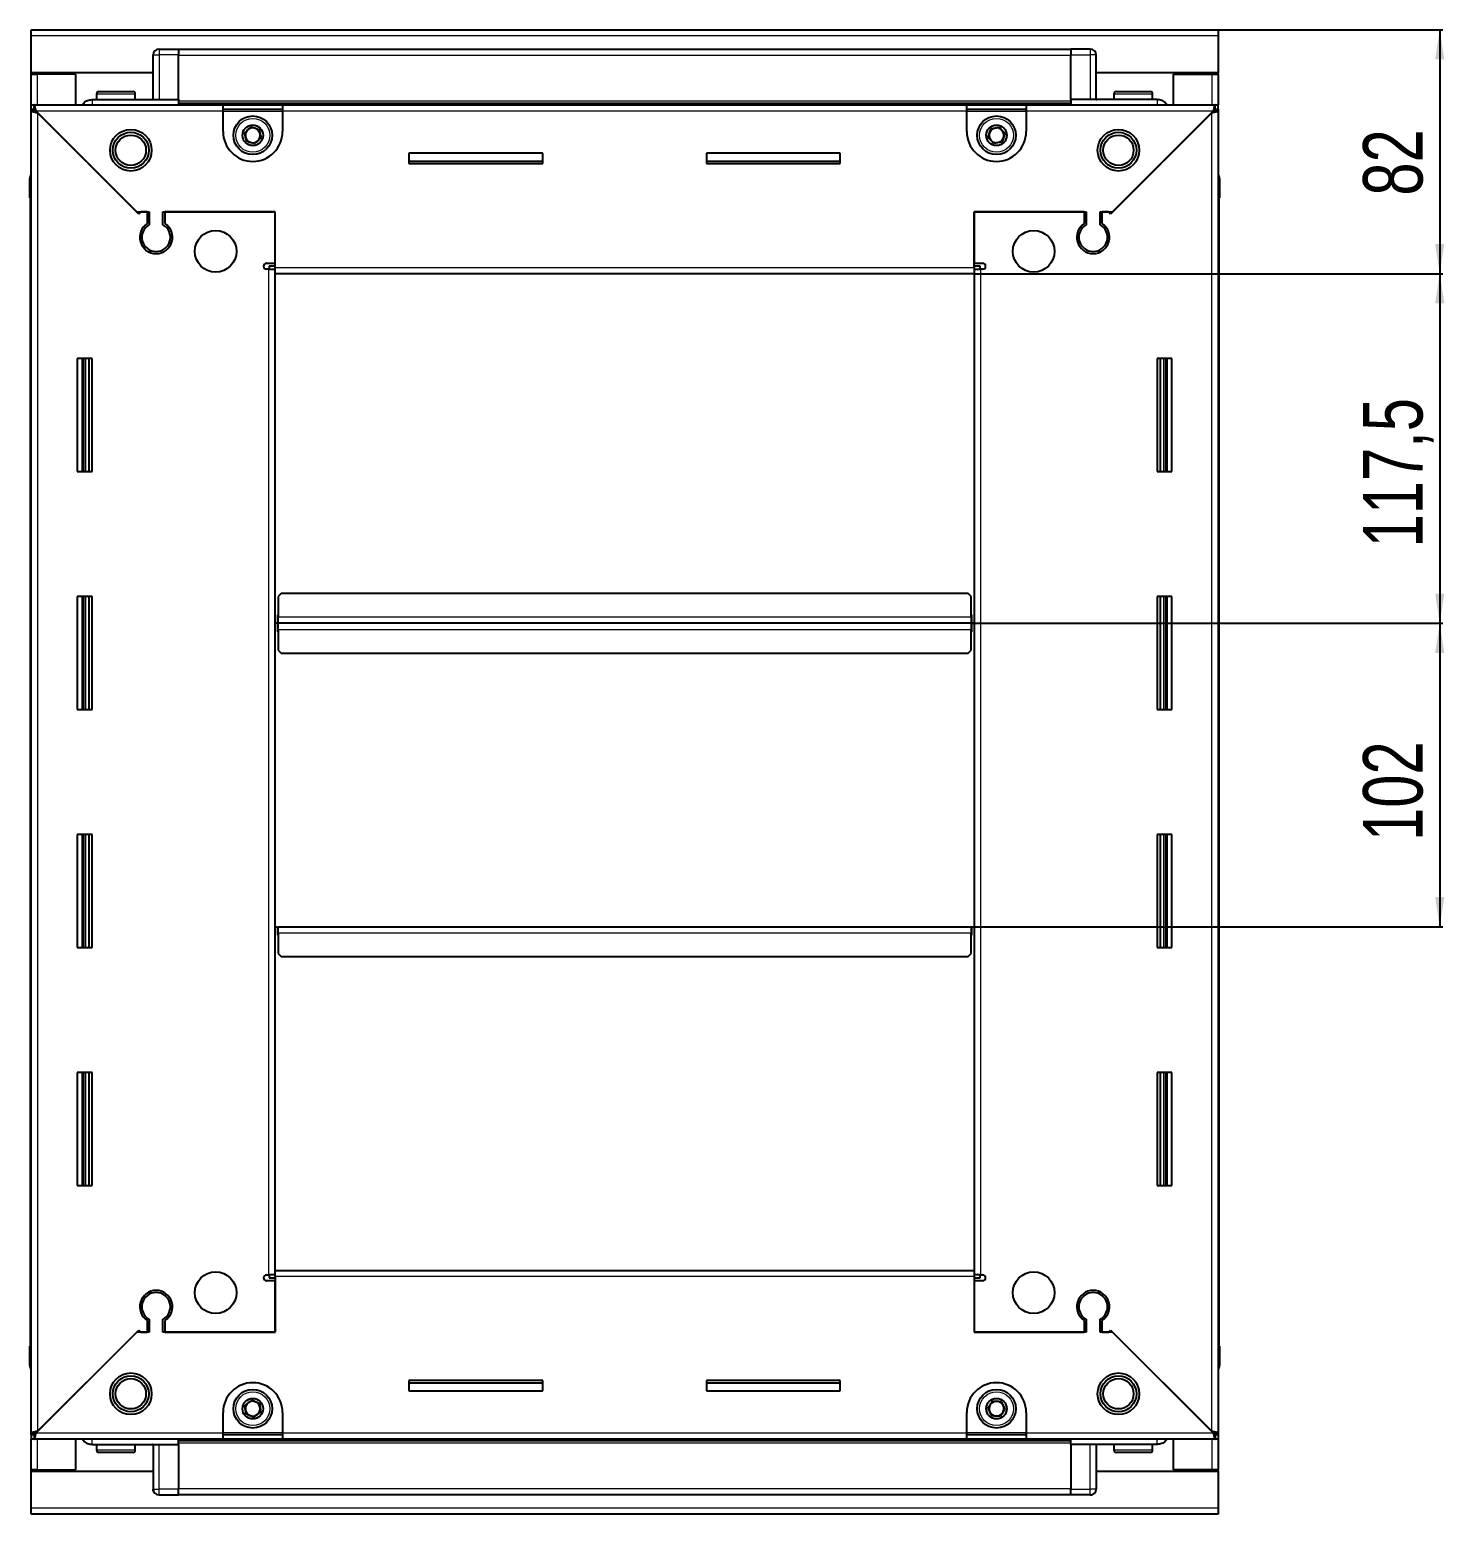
# Model space of a CAD drawing. Header units: millimetres. Extents: x 1021 to 3430, y -487 to 1535.
# Drawn here: x 2954.6 to 3430.1, y 893.2 to 1392.2 of the extents above; entities that cross this region are included whole.
import ezdxf

# ---------------------------------------------------------------- set-up
doc = ezdxf.new("R2010")
doc.units = ezdxf.units.MM
doc.layers.add('FORMAT', color=7, linetype='Continuous')
doc.styles.add('SLDTEXTSTYLE0', font='TXT', dxfattribs={"width": 0.75})
doc.dimstyles.new('SLDDIMSTYLE0', dxfattribs={"dimtxt": 20, "dimasz": 10, "dimexe": 0, "dimexo": 0.0625, "dimgap": 5, "dimtad": 2, "dimdec": 1, "dimrnd": 1e-09, "dimzin": 12, "dimdsep": 46, "dimtxsty": 'SLDTEXTSTYLE0', "dimsah": 1, "dimcen": 0.09, "dimadec": 0, "dimazin": 3, "dimtfac": 1, "dimtofl": 0, "dimtmove": 0, "dimatfit": 3, "dimfxl": 0, "dimfrac": 2, "dimtolj": 1, "dimtzin": 12, "dimarcsym": 0})

# ---------------------------------------------------------------- blocks, each defined once
blk = doc.blocks.new('_D_5')
at = {"layer": 'FORMAT'}
for p, q in [((3354.09, 1392.16), (3429.58, 1392.16)), ((3428.58, 1392.16), (3428.58, 1310.16)), ((3272.09, 1310.16), (3429.58, 1310.16))]:
    blk.add_line(p, q, dxfattribs=at)
for points in [[(3428.58, 1392.16), (3427.04, 1382.16), (3430.12, 1382.16)], [(3428.58, 1310.16), (3430.12, 1320.16), (3427.04, 1320.16)]]:
    blk.add_solid(points, dxfattribs=at)
at = {"layer": 'FORMAT', "insert": (3402.8, 1336.39), "char_height": 20, "attachment_point": 1, "rotation": 90, "style": 'SLDTEXTSTYLE0'}
blk.add_mtext('82', dxfattribs=at)
blk = doc.blocks.new('_D_6')
at = {"layer": 'FORMAT'}
for p, q in [((3272.09, 1310.16), (3429.58, 1310.16)), ((3428.58, 1310.16), (3428.58, 1192.66)), ((3271.09, 1192.66), (3429.58, 1192.66))]:
    blk.add_line(p, q, dxfattribs=at)
for points in [[(3428.58, 1310.16), (3427.04, 1300.16), (3430.12, 1300.16)], [(3428.58, 1192.66), (3430.12, 1202.66), (3427.04, 1202.66)]]:
    blk.add_solid(points, dxfattribs=at)
at = {"layer": 'FORMAT', "insert": (3402.8, 1218.16), "char_height": 20, "attachment_point": 1, "rotation": 90, "style": 'SLDTEXTSTYLE0'}
blk.add_mtext('117,5', dxfattribs=at)
blk = doc.blocks.new('_D_7')
at = {"layer": 'FORMAT'}
for p, q in [((3271.09, 1192.66), (3429.58, 1192.66)), ((3428.58, 1192.66), (3428.58, 1090.66)), ((3271.09, 1090.66), (3429.58, 1090.66))]:
    blk.add_line(p, q, dxfattribs=at)
for points in [[(3428.58, 1192.66), (3427.04, 1182.66), (3430.12, 1182.66)], [(3428.58, 1090.66), (3430.12, 1100.66), (3427.04, 1100.66)]]:
    blk.add_solid(points, dxfattribs=at)
at = {"layer": 'FORMAT', "insert": (3402.8, 1119.5), "char_height": 20, "attachment_point": 1, "rotation": 90, "style": 'SLDTEXTSTYLE0'}
blk.add_mtext('102', dxfattribs=at)

msp = doc.modelspace()

# ---------------------------------------------------------------- linework, layer by layer
at = {"color": 7, "linetype": 'Continuous', "lineweight": 25}
for p, q in [((2955.08, 1392.16), (3354.08, 1392.16)), ((2955.08, 1390.06), (2955.08, 1392.16)), ((2955.08, 1377.66), (2955.08, 1390.06)), ((3354.08, 1392.16), (3354.08, 1390.06)), ((3354.08, 1390.06), (3354.08, 1377.66)), ((2996.08, 1368.66), (2996.08, 1383.66)), ((2996.76, 1385.16), (2996.76, 1385.16)), ((2998.08, 1385.66), (3004.58, 1385.66)), ((2998.08, 1385.66), (3004.58, 1385.66)), ((3004.58, 1385.66), (3004.58, 1385.66)), ((3004.58, 1385.66), (3004.58, 1385.66)), ((3004.58, 1385.66), (3004.58, 1383.66)), ((3304.58, 1385.51), (3004.58, 1385.51)), ((3004.58, 1368.66), (3004.58, 1383.66)), ((3304.58, 1385.66), (3304.58, 1385.66)), ((3311.08, 1385.66), (3304.58, 1385.66)), ((3311.08, 1385.66), (3304.58, 1385.66)), ((3304.58, 1385.66), (3304.58, 1383.66)), ((3304.58, 1368.66), (3304.58, 1383.66)), ((3313.08, 1383.66), (3313.08, 1383.66)), ((3313.08, 1368.66), (3313.08, 1383.66)), ((2996.08, 1377.66), (2955.08, 1377.66)), ((2955.08, 1377.16), (2955.08, 1377.66)), ((2956.58, 1377.16), (2956.58, 1377.66)), ((3354.08, 1377.66), (3313.08, 1377.66)), ((3352.58, 1377.16), (3352.58, 1377.66)), ((3354.08, 1377.16), (3354.08, 1377.66)), ((2955.08, 1377.16), (2957.18, 1377.16)), ((2955.08, 1366.91), (2955.08, 1377.16)), ((2970.08, 1377.16), (2957.18, 1377.16)), ((2970.08, 1366.91), (2970.08, 1377.16)), ((3339.08, 1366.91), (3339.08, 1377.16)), ((3339.08, 1377.16), (3351.98, 1377.16)), ((3351.98, 1377.16), (3354.08, 1377.16)), ((3354.08, 1377.16), (3354.08, 1366.91)), ((2975.58, 1368.66), (3004.58, 1368.66)), ((2977.08, 1370.56), (2977.08, 1368.66)), ((2977.88, 1371.36), (2989.28, 1371.36)), ((2990.08, 1368.66), (2990.08, 1370.56)), ((3004.58, 1368.66), (3004.58, 1368.16)), ((3004.58, 1367.51), (3304.58, 1367.51)), ((3333.58, 1368.66), (3304.58, 1368.66)), ((3304.58, 1368.66), (3304.58, 1368.16)), ((3319.08, 1370.56), (3319.08, 1368.66)), ((3319.88, 1371.36), (3331.28, 1371.36)), ((3332.08, 1368.66), (3332.08, 1370.56)), ((2955.08, 1365.41), (2955.08, 1366.91)), ((2955.08, 1366.91), (2956.08, 1366.91)), ((2955.08, 1364.91), (2955.08, 1365.41)), ((2955.08, 1365.41), (2956.08, 1365.41)), ((2955.08, 920.41), (2955.08, 1364.91)), ((2956.58, 1364.91), (2955.08, 1364.91)), ((2956.08, 1365.41), (2956.08, 1366.91)), ((2956.08, 1366.91), (3019.58, 1366.91)), ((2956.68, 1364.81), (2990.58, 1330.91)), ((2991.28, 1330.21), (2957.18, 1364.31)), ((3019.58, 1364.81), (3019.58, 1366.91)), ((3019.58, 1366.91), (3039.58, 1366.91)), ((3019.58, 1365.41), (3039.58, 1365.41)), ((3019.58, 1357.91), (3019.58, 1364.81)), ((3039.58, 1366.91), (3039.58, 1364.81)), ((3039.58, 1366.91), (3269.58, 1366.91)), ((3039.58, 1364.81), (3039.58, 1357.91)), ((3269.58, 1364.81), (3269.58, 1366.91)), ((3269.58, 1366.91), (3289.58, 1366.91)), ((3269.58, 1365.41), (3289.58, 1365.41)), ((3269.58, 1357.91), (3269.58, 1364.81)), ((3289.58, 1366.91), (3353.08, 1366.91)), ((3289.58, 1366.91), (3289.58, 1364.81)), ((3289.58, 1364.81), (3289.58, 1357.91)), ((3351.98, 1364.31), (3317.88, 1330.21)), ((3318.58, 1330.91), (3352.48, 1364.81)), ((3352.58, 1364.91), (3354.08, 1364.91)), ((3353.08, 1365.41), (3353.08, 1366.91)), ((3353.08, 1366.91), (3354.08, 1366.91)), ((3353.08, 1365.41), (3354.08, 1365.41)), ((3354.08, 1365.41), (3354.08, 1366.91)), ((3354.08, 1365.41), (3354.08, 1364.91)), ((3354.08, 1364.91), (3354.08, 920.41)), ((3127.08, 1350.66), (3082.08, 1350.66)), ((3082.08, 1350.66), (3082.08, 1347.16)), ((3127.08, 1347.91), (3082.08, 1347.91)), ((3127.08, 1347.16), (3127.08, 1350.66)), ((3227.08, 1350.66), (3182.08, 1350.66)), ((3182.08, 1350.66), (3182.08, 1347.16)), ((3227.08, 1347.91), (3182.08, 1347.91)), ((3227.08, 1347.16), (3227.08, 1350.66)), ((3082.08, 1347.16), (3127.08, 1347.16)), ((3182.08, 1347.16), (3227.08, 1347.16)), ((3354.08, 1343.49), (3354.08, 1343.49)), ((2954.58, 1342.16), (2954.58, 1335.66)), ((2954.58, 1335.66), (2954.58, 1342.16)), ((3354.58, 1342.16), (3354.58, 1335.66)), ((3354.58, 1335.66), (3354.58, 1342.16)), ((2954.58, 1335.66), (2954.58, 1335.66)), ((2955.08, 1335.66), (2954.58, 1335.66)), ((2954.73, 1335.66), (2954.73, 949.66)), ((3354.08, 1335.66), (3354.58, 1335.66)), ((3354.43, 949.66), (3354.43, 1335.66)), ((3354.58, 1335.66), (3354.58, 1335.66)), ((3354.58, 1335.66), (3354.58, 1335.66)), ((2990.58, 1330.91), (2994.78, 1330.91)), ((2991.98, 1330.91), (2991.28, 1330.21)), ((2994.08, 1330.91), (2991.98, 1330.91)), ((2994.08, 1330.91), (2994.08, 1327.02)), ((2994.78, 1330.91), (2994.78, 1326.63)), ((2999.38, 1330.91), (3037.08, 1330.91)), ((2999.38, 1326.63), (2999.38, 1330.91)), ((3000.08, 1327.02), (3000.08, 1330.91)), ((3037.08, 1330.91), (3000.08, 1330.91)), ((3037.08, 1312.26), (3037.08, 1330.91)), ((3037.08, 1313.66), (3037.08, 1330.91)), ((3272.08, 1330.91), (3309.78, 1330.91)), ((3272.08, 1312.26), (3272.08, 1330.91)), ((3272.08, 1330.91), (3272.08, 1313.66)), ((3309.08, 1330.91), (3272.08, 1330.91)), ((3309.08, 1330.91), (3309.08, 1327.02)), ((3309.78, 1330.91), (3309.78, 1326.63)), ((3314.38, 1330.91), (3318.58, 1330.91)), ((3314.38, 1326.63), (3314.38, 1330.91)), ((3317.18, 1330.91), (3315.08, 1330.91)), ((3315.08, 1327.02), (3315.08, 1330.91)), ((3317.88, 1330.21), (3317.18, 1330.91)), ((2995.08, 1318.05), (2995.08, 1317.29)), ((3314.08, 1318.05), (3314.08, 1317.29)), ((3034.23, 1313.66), (3037.08, 1313.66)), ((3037.08, 1312.66), (3035.08, 1312.66)), ((3035.08, 1312.66), (3035.08, 1311.66)), ((3272.08, 1313.66), (3274.93, 1313.66)), ((3274.08, 1312.66), (3272.08, 1312.66)), ((3274.08, 1311.66), (3274.08, 1312.66)), ((3034.98, 1311.66), (3034.23, 1311.66)), ((3034.98, 1311.66), (3037.08, 1311.66)), ((3037.08, 1310.16), (3037.08, 1312.26)), ((3272.08, 1310.16), (3037.08, 1310.16)), ((3037.08, 975.16), (3037.08, 1310.16)), ((3272.08, 1312.26), (3272.08, 1310.16)), ((3272.08, 1311.66), (3274.18, 1311.66)), ((3272.08, 1310.16), (3272.08, 975.16)), ((3274.93, 1311.66), (3274.18, 1311.66)), ((2975.58, 1281.66), (2970.58, 1281.66)), ((2970.58, 1281.66), (2970.58, 1243.66)), ((2972.73, 1243.66), (2972.73, 1281.66)), ((2974.52, 1243.66), (2974.52, 1281.66)), ((2974.56, 1243.66), (2974.56, 1281.66)), ((2975.58, 1243.66), (2975.58, 1281.66)), ((3333.58, 1281.66), (3333.58, 1243.66)), ((3338.58, 1281.66), (3333.58, 1281.66)), ((3334.6, 1281.66), (3334.6, 1243.66)), ((3334.64, 1281.66), (3334.64, 1243.66)), ((3336.43, 1281.66), (3336.43, 1243.66)), ((3338.58, 1243.66), (3338.58, 1281.66)), ((2970.58, 1243.66), (2975.58, 1243.66)), ((3333.58, 1243.66), (3338.58, 1243.66)), ((3039.08, 1202.66), (3038.08, 1201.66)), ((3270.08, 1202.66), (3039.08, 1202.66)), ((3271.08, 1201.66), (3270.08, 1202.66)), ((2975.58, 1201.66), (2970.58, 1201.66)), ((2970.58, 1201.66), (2970.58, 1163.66)), ((2972.73, 1163.66), (2972.73, 1201.66)), ((2974.52, 1163.66), (2974.52, 1201.66)), ((2974.56, 1163.66), (2974.56, 1201.66)), ((2975.58, 1163.66), (2975.58, 1201.66)), ((3038.08, 1201.66), (3038.08, 1194.76)), ((3271.08, 1194.76), (3271.08, 1201.66)), ((3333.58, 1201.66), (3333.58, 1163.66)), ((3338.58, 1201.66), (3333.58, 1201.66)), ((3334.6, 1201.66), (3334.6, 1163.66)), ((3334.64, 1201.66), (3334.64, 1163.66)), ((3336.43, 1201.66), (3336.43, 1163.66)), ((3338.58, 1163.66), (3338.58, 1201.66)), ((3037.83, 1192.66), (3037.08, 1192.66)), ((3038.08, 1195.51), (3037.83, 1195.51)), ((3037.83, 1195.51), (3037.83, 1192.66)), ((3037.83, 1192.66), (3037.83, 1189.81)), ((3038.08, 1192.66), (3038.08, 1194.76)), ((3038.08, 1190.56), (3038.08, 1192.66)), ((3271.08, 1192.66), (3038.08, 1192.66)), ((3271.33, 1195.51), (3271.08, 1195.51)), ((3271.08, 1194.76), (3271.08, 1192.66)), ((3271.08, 1192.66), (3271.08, 1190.56)), ((3271.33, 1192.66), (3271.33, 1195.51)), ((3271.33, 1189.81), (3271.33, 1192.66)), ((3272.08, 1192.66), (3271.33, 1192.66)), ((3037.83, 1189.81), (3038.08, 1189.81)), ((3038.08, 1190.56), (3038.08, 1183.66)), ((3271.08, 1183.66), (3271.08, 1190.56)), ((3271.08, 1189.81), (3271.33, 1189.81)), ((3038.08, 1183.66), (3039.08, 1182.66)), ((3039.08, 1182.66), (3270.08, 1182.66)), ((3270.08, 1182.66), (3271.08, 1183.66)), ((2970.58, 1163.66), (2975.58, 1163.66)), ((3333.58, 1163.66), (3338.58, 1163.66)), ((2975.58, 1121.66), (2970.58, 1121.66)), ((2970.58, 1121.66), (2970.58, 1083.66)), ((2972.73, 1083.66), (2972.73, 1121.66)), ((2974.52, 1083.66), (2974.52, 1121.66)), ((2974.56, 1083.66), (2974.56, 1121.66)), ((2975.58, 1083.66), (2975.58, 1121.66)), ((3333.58, 1121.66), (3333.58, 1083.66)), ((3338.58, 1121.66), (3333.58, 1121.66)), ((3334.6, 1121.66), (3334.6, 1083.66)), ((3334.64, 1121.66), (3334.64, 1083.66)), ((3336.43, 1121.66), (3336.43, 1083.66)), ((3338.58, 1083.66), (3338.58, 1121.66)), ((3037.08, 1090.66), (3037.83, 1090.66)), ((3037.83, 1090.66), (3037.83, 1087.81)), ((3038.08, 1088.56), (3038.08, 1090.66)), ((3038.08, 1090.66), (3271.08, 1090.66)), ((3038.08, 1088.56), (3038.08, 1081.66)), ((3271.08, 1090.66), (3271.08, 1088.56)), ((3271.08, 1081.66), (3271.08, 1088.56)), ((3271.33, 1087.81), (3271.33, 1090.66)), ((3271.33, 1090.66), (3272.08, 1090.66)), ((2970.58, 1083.66), (2975.58, 1083.66)), ((3037.83, 1087.81), (3038.08, 1087.81)), ((3271.08, 1087.81), (3271.33, 1087.81)), ((3333.58, 1083.66), (3338.58, 1083.66)), ((3038.08, 1081.66), (3039.08, 1080.66)), ((3039.08, 1080.66), (3270.08, 1080.66)), ((3270.08, 1080.66), (3271.08, 1081.66)), ((2975.58, 1041.66), (2970.58, 1041.66)), ((2970.58, 1041.66), (2970.58, 1003.66)), ((2972.73, 1003.66), (2972.73, 1041.66)), ((2974.52, 1003.66), (2974.52, 1041.66)), ((2974.56, 1003.66), (2974.56, 1041.66)), ((2975.58, 1003.66), (2975.58, 1041.66)), ((3333.58, 1041.66), (3333.58, 1003.66)), ((3338.58, 1041.66), (3333.58, 1041.66)), ((3334.6, 1041.66), (3334.6, 1003.66)), ((3334.64, 1041.66), (3334.64, 1003.66)), ((3336.43, 1041.66), (3336.43, 1003.66)), ((3338.58, 1003.66), (3338.58, 1041.66)), ((2970.58, 1003.66), (2975.58, 1003.66)), ((3333.58, 1003.66), (3338.58, 1003.66)), ((3034.23, 973.66), (3034.98, 973.66)), ((3037.08, 973.66), (3034.98, 973.66)), ((3035.08, 973.66), (3035.08, 972.66)), ((3037.08, 973.06), (3037.08, 975.16)), ((3037.08, 975.16), (3272.08, 975.16)), ((3037.08, 973.06), (3037.08, 954.41)), ((3272.08, 975.16), (3272.08, 973.06)), ((3274.18, 973.66), (3272.08, 973.66)), ((3272.08, 973.06), (3272.08, 954.41)), ((3274.08, 972.66), (3274.08, 973.66)), ((3274.18, 973.66), (3274.93, 973.66)), ((3037.08, 971.66), (3034.23, 971.66)), ((3035.08, 972.66), (3037.08, 972.66)), ((3037.08, 954.41), (3037.08, 971.66)), ((3272.08, 972.66), (3274.08, 972.66)), ((3272.08, 971.66), (3272.08, 954.41)), ((3274.93, 971.66), (3272.08, 971.66)), ((2995.08, 968.04), (2995.08, 967.28)), ((3314.08, 968.04), (3314.08, 967.28)), ((2994.08, 958.3), (2994.08, 954.41)), ((2994.78, 958.7), (2994.78, 954.41)), ((2999.38, 954.41), (2999.38, 958.7)), ((3000.08, 954.41), (3000.08, 958.3)), ((3309.08, 958.3), (3309.08, 954.41)), ((3309.78, 958.7), (3309.78, 954.41)), ((3314.38, 954.41), (3314.38, 958.7)), ((3315.08, 954.41), (3315.08, 958.3)), ((2990.58, 954.41), (2956.68, 920.51)), ((2957.18, 921.01), (2991.28, 955.11)), ((2994.78, 954.41), (2990.58, 954.41)), ((2991.28, 955.11), (2991.98, 954.41)), ((2991.98, 954.41), (2994.08, 954.41)), ((3037.08, 954.41), (2999.38, 954.41)), ((3000.08, 954.41), (3037.08, 954.41)), ((3309.78, 954.41), (3272.08, 954.41)), ((3272.08, 954.41), (3309.08, 954.41)), ((3318.58, 954.41), (3314.38, 954.41)), ((3315.08, 954.41), (3317.18, 954.41)), ((3317.18, 954.41), (3317.88, 955.11)), ((3317.88, 955.11), (3351.98, 921.01)), ((3352.48, 920.51), (3318.58, 954.41)), ((2954.58, 943.16), (2954.58, 949.66)), ((2954.58, 949.66), (2954.58, 949.66)), ((2954.58, 949.66), (2954.58, 949.66)), ((2954.58, 949.66), (2954.58, 943.16)), ((2955.08, 949.66), (2954.58, 949.66)), ((3354.08, 949.66), (3354.58, 949.66)), ((3354.58, 949.66), (3354.58, 949.66)), ((3354.58, 943.16), (3354.58, 949.66)), ((3354.58, 949.66), (3354.58, 943.16)), ((2955.08, 941.84), (2955.08, 941.84)), ((3127.08, 938.16), (3082.08, 938.16)), ((3082.08, 938.16), (3082.08, 934.66)), ((3127.08, 934.66), (3127.08, 938.16)), ((3227.08, 938.16), (3182.08, 938.16)), ((3182.08, 938.16), (3182.08, 934.66)), ((3227.08, 934.66), (3227.08, 938.16)), ((3082.08, 937.41), (3127.08, 937.41)), ((3082.08, 934.66), (3127.08, 934.66)), ((3182.08, 937.41), (3227.08, 937.41)), ((3182.08, 934.66), (3227.08, 934.66)), ((3019.58, 920.51), (3019.58, 927.41)), ((3039.58, 927.41), (3039.58, 920.51)), ((3269.58, 920.51), (3269.58, 927.41)), ((3289.58, 927.41), (3289.58, 920.51)), ((2955.08, 919.91), (2955.08, 920.41)), ((2956.58, 920.41), (2955.08, 920.41)), ((2955.08, 919.91), (2955.08, 918.41)), ((2956.08, 919.91), (2955.08, 919.91)), ((2955.08, 908.16), (2955.08, 918.41)), ((2956.08, 918.41), (2955.08, 918.41)), ((2956.08, 919.91), (2956.08, 918.41)), ((3019.58, 918.41), (2956.08, 918.41)), ((2970.08, 908.16), (2970.08, 918.41)), ((3019.58, 918.41), (3019.58, 920.51)), ((3039.58, 919.91), (3019.58, 919.91)), ((3039.58, 918.41), (3019.58, 918.41)), ((3039.58, 920.51), (3039.58, 918.41)), ((3269.58, 918.41), (3039.58, 918.41)), ((3269.58, 918.41), (3269.58, 920.51)), ((3289.58, 919.91), (3269.58, 919.91)), ((3289.58, 918.41), (3269.58, 918.41)), ((3289.58, 920.51), (3289.58, 918.41)), ((3353.08, 918.41), (3289.58, 918.41)), ((3339.08, 908.16), (3339.08, 918.41)), ((3352.58, 920.41), (3354.08, 920.41)), ((3353.08, 919.91), (3353.08, 918.41)), ((3354.08, 919.91), (3353.08, 919.91)), ((3354.08, 918.41), (3353.08, 918.41)), ((3354.08, 920.41), (3354.08, 919.91)), ((3354.08, 919.91), (3354.08, 918.41)), ((3354.08, 918.41), (3354.08, 908.16)), ((2975.58, 916.66), (3004.58, 916.66)), ((2977.08, 916.66), (2977.08, 914.76)), ((2981.66, 913.96), (2977.88, 913.96)), ((2989.28, 913.96), (2981.66, 913.96)), ((2990.08, 914.76), (2990.08, 916.66)), ((2996.08, 916.66), (2996.08, 901.66)), ((3304.58, 917.81), (3004.58, 917.81)), ((3004.58, 916.66), (3004.58, 917.16)), ((3004.58, 916.66), (3004.58, 901.66)), ((3304.58, 916.66), (3304.58, 917.16)), ((3333.58, 916.66), (3304.58, 916.66)), ((3304.58, 916.66), (3304.58, 901.66)), ((3313.08, 916.66), (3313.08, 901.66)), ((3319.08, 916.66), (3319.08, 914.76)), ((3326.87, 913.96), (3319.88, 913.96)), ((3331.28, 913.96), (3326.87, 913.96)), ((3332.08, 914.76), (3332.08, 916.66)), ((2957.18, 908.16), (2955.08, 908.16)), ((2955.08, 907.66), (2955.08, 908.16)), ((2955.08, 895.26), (2955.08, 907.66)), ((2955.08, 907.66), (2996.08, 907.66)), ((2956.58, 907.66), (2956.58, 908.16)), ((2957.18, 908.16), (2970.08, 908.16)), ((3313.08, 907.66), (3354.08, 907.66)), ((3351.98, 908.16), (3339.08, 908.16)), ((3354.08, 908.16), (3351.98, 908.16)), ((3352.58, 907.66), (3352.58, 908.16)), ((3354.08, 907.66), (3354.08, 908.16)), ((3354.08, 907.66), (3354.08, 895.26)), ((2996.08, 901.66), (2996.08, 901.66)), ((2998.08, 899.66), (3004.58, 899.66)), ((2998.08, 899.66), (3004.58, 899.66)), ((3004.58, 899.66), (3004.58, 901.66)), ((3004.58, 899.81), (3304.58, 899.81)), ((3004.58, 899.66), (3004.58, 899.66)), ((3304.58, 899.66), (3304.58, 901.66)), ((3311.08, 899.66), (3304.58, 899.66)), ((3304.58, 899.66), (3304.58, 899.66)), ((3304.58, 899.66), (3304.58, 899.66)), ((3311.08, 899.66), (3304.58, 899.66)), ((3312.4, 900.16), (3312.4, 900.16)), ((2955.08, 893.16), (2955.08, 895.26)), ((3354.08, 895.26), (3354.08, 893.16)), ((3354.08, 893.16), (2955.08, 893.16))]:
    msp.add_line(p, q, dxfattribs=at)
at = {"color": 8, "linetype": 'Continuous', "lineweight": 18}
for p, q in [((3354.08, 1390.06), (2955.08, 1390.06)), ((2996.08, 1383.66), (2998.08, 1383.66)), ((2998.08, 1385.66), (2998.08, 1383.66)), ((2998.08, 1383.66), (2998.08, 1368.66)), ((3004.58, 1383.66), (2998.08, 1383.66)), ((3304.58, 1383.51), (3004.58, 1383.51)), ((3304.58, 1383.66), (3311.08, 1383.66)), ((3311.08, 1385.66), (3311.08, 1383.66)), ((3311.08, 1383.66), (3311.08, 1368.66)), ((3313.08, 1383.66), (3311.08, 1383.66)), ((2957.18, 1377.16), (2957.18, 1377.66)), ((3351.98, 1377.66), (3351.98, 1377.16)), ((2957.18, 1366.91), (2957.18, 1377.16)), ((3351.98, 1377.16), (3351.98, 1366.91)), ((2977.08, 1370.56), (2990.08, 1370.56)), ((3304.58, 1368.16), (3004.58, 1368.16)), ((3319.08, 1370.56), (3332.08, 1370.56)), ((3019.58, 1364.81), (2956.68, 1364.81)), ((2957.18, 1364.31), (2957.18, 921.01)), ((3304.58, 1366.93), (3004.58, 1366.93)), ((3019.58, 1364.81), (3039.58, 1364.81)), ((3269.58, 1364.81), (3039.58, 1364.81)), ((3269.58, 1364.81), (3289.58, 1364.81)), ((3352.48, 1364.81), (3289.58, 1364.81)), ((3351.98, 921.01), (3351.98, 1364.31)), ((2955.08, 1342.16), (2954.58, 1342.16)), ((3354.08, 1342.16), (3354.58, 1342.16)), ((3034.98, 973.66), (3034.98, 1311.66)), ((3037.08, 1312.26), (3272.08, 1312.26)), ((3274.18, 1311.66), (3274.18, 973.66)), ((2972.08, 1281.66), (2972.08, 1243.66)), ((2973.32, 1281.66), (2973.32, 1243.66)), ((3335.85, 1243.66), (3335.85, 1281.66)), ((3337.08, 1243.66), (3337.08, 1281.66)), ((2972.08, 1201.66), (2972.08, 1163.66)), ((2973.32, 1201.66), (2973.32, 1163.66)), ((3335.85, 1163.66), (3335.85, 1201.66)), ((3337.08, 1163.66), (3337.08, 1201.66)), ((3271.08, 1194.76), (3038.08, 1194.76)), ((3038.08, 1190.56), (3271.08, 1190.56)), ((2972.08, 1121.66), (2972.08, 1083.66)), ((2973.32, 1121.66), (2973.32, 1083.66)), ((3335.85, 1083.66), (3335.85, 1121.66)), ((3337.08, 1083.66), (3337.08, 1121.66)), ((3038.08, 1088.56), (3271.08, 1088.56)), ((2972.08, 1041.66), (2972.08, 1003.66)), ((2973.32, 1041.66), (2973.32, 1003.66)), ((3335.85, 1003.66), (3335.85, 1041.66)), ((3337.08, 1003.66), (3337.08, 1041.66)), ((3272.08, 973.06), (3037.08, 973.06)), ((2955.08, 943.16), (2954.58, 943.16)), ((3354.08, 943.16), (3354.58, 943.16)), ((2956.68, 920.51), (3019.58, 920.51)), ((2957.18, 908.16), (2957.18, 918.41)), ((3004.58, 918.4), (3304.58, 918.4)), ((3039.58, 920.51), (3019.58, 920.51)), ((3039.58, 920.51), (3269.58, 920.51)), ((3289.58, 920.51), (3269.58, 920.51)), ((3289.58, 920.51), (3352.48, 920.51)), ((3351.98, 918.41), (3351.98, 908.16)), ((2981.39, 914.76), (2977.08, 914.76)), ((2990.08, 914.76), (2981.39, 914.76)), ((2998.08, 901.66), (2998.08, 916.66)), ((3004.58, 917.16), (3304.58, 917.16)), ((3311.08, 901.66), (3311.08, 916.66)), ((3327.06, 914.76), (3319.08, 914.76)), ((3332.08, 914.76), (3327.06, 914.76)), ((2957.18, 907.66), (2957.18, 908.16)), ((3351.98, 908.16), (3351.98, 907.66)), ((2996.08, 901.66), (2998.08, 901.66)), ((3004.58, 901.66), (2998.08, 901.66)), ((2998.08, 899.66), (2998.08, 901.66)), ((3004.58, 901.81), (3304.58, 901.81)), ((3304.58, 901.66), (3311.08, 901.66)), ((3313.08, 901.66), (3311.08, 901.66)), ((3311.08, 899.66), (3311.08, 901.66)), ((3354.08, 895.26), (2955.08, 895.26))]:
    msp.add_line(p, q, dxfattribs=at)
at = {"color": 7, "linetype": 'Continuous', "lineweight": 25, "flags": 128}
msp.add_lwpolyline([(2996.23, 900.91), (2996.12, 901.27), (2996.08, 901.66)], dxfattribs=at)
at = {"color": 7, "linetype": 'Continuous', "lineweight": 25}
for centre, radius in [((3029.58, 1356.66), 6.5), ((3279.58, 1356.66), 6.5), ((2988.58, 1351.66), 7), ((2988.58, 1351.66), 6.03), ((3029.58, 1356.66), 3.46), ((3279.58, 1356.66), 3.46), ((3320.58, 1351.66), 7), ((3320.58, 1351.66), 6.03), ((2988.58, 1351.66), 5.1), ((3320.58, 1351.66), 5.1), ((3017.08, 1317.66), 7), ((3292.08, 1317.66), 7), ((3017.08, 967.66), 7), ((3292.08, 967.66), 7), ((2988.58, 933.66), 7), ((2988.58, 933.66), 6.02), ((2988.58, 933.66), 5.1), ((3320.58, 933.66), 7), ((3320.58, 933.66), 6.03), ((3320.58, 933.66), 5.1), ((3029.58, 928.66), 6.5), ((3279.58, 928.66), 6.5), ((3029.58, 928.66), 3.46), ((3279.58, 928.66), 3.46)]:
    msp.add_circle(centre, radius, dxfattribs=at)
at = {"color": 8, "linetype": 'Continuous', "lineweight": 18}
for centre in [(3029.58, 1356.66), (3279.58, 1356.66), (3029.58, 928.66), (3279.58, 928.66)]:
    msp.add_circle(centre, 5.7, dxfattribs=at)
at = {"color": 7, "linetype": 'Continuous', "lineweight": 25}
for centre, radius, start, end in [((2998.08, 1383.66), 2, 90, 180), ((3311.08, 1383.66), 2, 0, 90), ((2977.88, 1370.56), 0.8, 90, 180), ((2989.28, 1370.56), 0.8, 0, 90), ((2995.88, 1368.86), 0.2, 270, 0), ((3313.28, 1368.86), 0.2, 180, 270), ((3319.88, 1370.56), 0.8, 90, 180), ((3331.28, 1370.56), 0.8, 0, 90), ((3029.58, 1357.91), 10, 180, 270), ((3029.58, 1356.66), 2.5, 134.0156, 194.0156), ((3029.58, 1356.66), 2.5, 74.0156, 134.0156), ((3029.58, 1357.91), 10, 270, 0), ((3029.58, 1356.66), 2.5, 14.0156, 74.0156), ((3279.58, 1357.91), 10, 180, 270), ((3279.58, 1356.66), 2.5, 160.1116, 220.1116), ((3279.58, 1356.66), 2.5, 100.1116, 160.1116), ((3279.58, 1356.66), 2.5, 40.1116, 100.1116), ((3279.58, 1357.91), 10, 270, 0), ((3279.58, 1356.66), 2.5, 340.1116, 40.1116), ((3029.58, 1356.66), 2.5, 194.0156, 254.0156), ((3029.58, 1356.66), 2.5, 254.0156, 314.0156), ((3029.58, 1356.66), 2.5, 314.0156, 14.0156), ((3279.58, 1356.66), 2.5, 220.1116, 280.1116), ((3279.58, 1356.66), 2.5, 280.1116, 340.1116), ((2956.58, 1342.16), 2, 138.5904, 180), ((3352.58, 1342.16), 2, 0, 41.3942), ((2997.08, 1322.41), 5.5, 123.0557, 56.9443), ((2997.08, 1322.41), 4.8, 118.631, 61.369), ((3312.08, 1322.41), 5.5, 123.0557, 56.9443), ((3312.08, 1322.41), 4.8, 118.631, 61.369), ((3034.23, 1312.66), 1, 90, 270), ((3274.93, 1312.66), 1, 270, 90), ((3034.23, 972.66), 1, 90, 270), ((3274.93, 972.66), 1, 270, 90), ((2997.08, 962.91), 5.5, 303.0557, 236.9443), ((3312.08, 962.91), 5.5, 303.0557, 236.9443), ((2997.08, 962.91), 4.8, 298.631, 241.369), ((3312.08, 962.91), 4.8, 298.631, 241.369), ((2956.58, 943.16), 2, 180, 199.5667), ((2956.58, 943.16), 2, 180, 221.3942), ((3352.58, 943.16), 2, 318.5904, 0), ((2956.58, 943.16), 2, 213.7845, 221.4096), ((3029.58, 927.41), 10, 90, 180), ((3029.58, 927.41), 10, 0, 90), ((3279.58, 927.41), 10, 90, 180), ((3279.58, 927.41), 10, 0, 90), ((3029.58, 928.66), 2.5, 127.474, 187.474), ((3029.58, 928.66), 2.5, 187.474, 247.474), ((3029.58, 928.66), 2.5, 67.474, 127.474), ((3029.58, 928.66), 2.5, 7.474, 67.474), ((3029.58, 928.66), 2.5, 307.474, 7.474), ((3279.58, 928.66), 2.5, 147.0424, 207.0424), ((3279.58, 928.66), 2.5, 87.0424, 147.0424), ((3279.58, 928.66), 2.5, 27.0424, 87.0424), ((3279.58, 928.66), 2.5, 327.0424, 27.0424), ((3029.58, 928.66), 2.5, 247.474, 307.474), ((3279.58, 928.66), 2.5, 207.0424, 267.0424), ((3279.58, 928.66), 2.5, 267.0424, 327.0424), ((2977.88, 914.76), 0.8, 180, 270), ((2989.28, 914.76), 0.8, 270, 360), ((2995.88, 916.46), 0.2, 0, 90), ((3313.28, 916.46), 0.2, 90, 180), ((3319.88, 914.76), 0.8, 180, 270), ((3331.28, 914.76), 0.8, 270, 360), ((2998.08, 901.66), 2, 180, 270), ((3311.08, 901.66), 2, 270, 0), ((3311.08, 901.66), 2, 270, 288.58), ((3311.08, 901.66), 2, 303.942, 311.4096)]:
    msp.add_arc(centre, radius, start, end, dxfattribs=at)
for points, knots in [([(2972.37, 1366.91), (2972.49, 1367.11), (2972.87, 1367.76), (2974.03, 1368.47), (2975.06, 1368.6), (2975.58, 1368.66)], [0, 0, 0, 0, 0.1822499, 0.5911249, 1, 1, 1, 1]), ([(3004.58, 1368.66), (3004.58, 1368.63), (3004.58, 1368.55), (3004.58, 1367.93), (3004.58, 1367.35), (3004.58, 1366.96), (3004.58, 1366.93)], [0, 0, 0, 0, 0.324279, 0.648558, 0.972836, 1, 1, 1, 1]), ([(3304.58, 1368.66), (3304.58, 1368.63), (3304.58, 1368.55), (3304.58, 1367.93), (3304.58, 1367.35), (3304.58, 1366.96), (3304.58, 1366.93)], [0, 0, 0, 0, 0.324279, 0.648558, 0.972836, 1, 1, 1, 1]), ([(3336.8, 1366.91), (3336.68, 1367.11), (3336.29, 1367.76), (3335.14, 1368.47), (3334.1, 1368.6), (3333.58, 1368.66)], [0, 0, 0, 0, 0.18225, 0.591125, 1, 1, 1, 1]), ([(2955.08, 1364.91), (2955.11, 1364.87), (2955.16, 1364.78), (2955.55, 1364.64), (2956.11, 1364.51), (2956.69, 1364.4), (2957.06, 1364.34), (2957.18, 1364.31)], [0, 0, 0, 0, 0.230255, 0.448522, 0.666786, 0.88505, 1, 1, 1, 1]), ([(2956.68, 1364.81), (2956.64, 1365.07), (2956.55, 1365.56), (2956.41, 1366.2), (2956.28, 1366.67), (2956.17, 1366.89), (2956.1, 1366.91), (2956.08, 1366.91)], [0, 0, 0, 0, 0.2302553, 0.4485219, 0.6667858, 0.8850496, 1, 1, 1, 1]), ([(3351.98, 1364.31), (3352.24, 1364.36), (3352.73, 1364.45), (3353.37, 1364.58), (3353.84, 1364.71), (3354.06, 1364.82), (3354.08, 1364.89), (3354.08, 1364.91)], [0, 0, 0, 0, 0.230255, 0.448522, 0.666786, 0.88505, 1, 1, 1, 1]), ([(3353.08, 1366.91), (3353.04, 1366.89), (3352.95, 1366.84), (3352.81, 1366.44), (3352.68, 1365.88), (3352.57, 1365.3), (3352.5, 1364.94), (3352.48, 1364.81)], [0, 0, 0, 0, 0.230255, 0.448522, 0.666786, 0.88505, 1, 1, 1, 1]), ([(3026.81, 1357.46), (3027.18, 1357.82), (3027.87, 1358.49), (3028.56, 1359.15), (3028.88, 1359.46)], [0, 0, 0, 0, 0.534686, 1, 1, 1, 1]), ([(3027.51, 1354.66), (3027.42, 1354.99), (3027.22, 1355.79), (3026.98, 1356.76), (3026.84, 1357.34), (3026.81, 1357.46)], [0, 0, 0, 0, 0.3629006, 0.8668753, 1, 1, 1, 1]), ([(3028.88, 1359.46), (3029.38, 1359.32), (3030.31, 1359.06), (3031.23, 1358.79), (3031.66, 1358.67)], [0, 0, 0, 0, 0.5346859, 1, 1, 1, 1]), ([(3031.66, 1358.67), (3031.69, 1358.55), (3031.83, 1357.97), (3032.07, 1357), (3032.27, 1356.2), (3032.36, 1355.87)], [0, 0, 0, 0, 0.133125, 0.637099, 1, 1, 1, 1]), ([(3276.74, 1356.16), (3276.78, 1356.27), (3276.99, 1356.84), (3277.32, 1357.77), (3277.6, 1358.55), (3277.72, 1358.87)], [0, 0, 0, 0, 0.133125, 0.637099, 1, 1, 1, 1]), ([(3277.72, 1358.87), (3278.23, 1358.96), (3279.18, 1359.13), (3280.12, 1359.3), (3280.56, 1359.38)], [0, 0, 0, 0, 0.534686, 1, 1, 1, 1]), ([(3280.56, 1359.38), (3280.9, 1358.98), (3281.52, 1358.25), (3282.14, 1357.51), (3282.42, 1357.17)], [0, 0, 0, 0, 0.534686, 1, 1, 1, 1]), ([(3030.28, 1353.86), (3029.79, 1354.01), (3028.86, 1354.27), (3027.94, 1354.54), (3027.51, 1354.66)], [0, 0, 0, 0, 0.534686, 1, 1, 1, 1]), ([(3032.36, 1355.87), (3031.99, 1355.51), (3031.29, 1354.84), (3030.6, 1354.17), (3030.28, 1353.86)], [0, 0, 0, 0, 0.5346859, 1, 1, 1, 1]), ([(3278.6, 1353.95), (3278.27, 1354.34), (3277.65, 1355.08), (3277.03, 1355.82), (3276.74, 1356.16)], [0, 0, 0, 0, 0.534686, 1, 1, 1, 1]), ([(3281.44, 1354.46), (3280.93, 1354.37), (3279.98, 1354.2), (3279.04, 1354.03), (3278.6, 1353.95)], [0, 0, 0, 0, 0.534686, 1, 1, 1, 1]), ([(3282.42, 1357.17), (3282.31, 1356.85), (3282.03, 1356.07), (3281.69, 1355.14), (3281.48, 1354.57), (3281.44, 1354.46)], [0, 0, 0, 0, 0.362901, 0.866875, 1, 1, 1, 1]), ([(3026.92, 929.77), (3027.01, 929.85), (3027.49, 930.21), (3028.28, 930.82), (3028.93, 931.32), (3029.21, 931.53)], [0, 0, 0, 0, 0.133125, 0.637099, 1, 1, 1, 1]), ([(3027.29, 926.91), (3027.22, 927.42), (3027.1, 928.38), (3026.97, 929.33), (3026.92, 929.77)], [0, 0, 0, 0, 0.5346859, 1, 1, 1, 1]), ([(3029.21, 931.53), (3029.68, 931.33), (3030.57, 930.96), (3031.46, 930.59), (3031.87, 930.42)], [0, 0, 0, 0, 0.5346859, 1, 1, 1, 1]), ([(3031.87, 930.42), (3031.94, 929.91), (3032.07, 928.95), (3032.19, 928), (3032.25, 927.56)], [0, 0, 0, 0, 0.534686, 1, 1, 1, 1]), ([(3276.7, 928.81), (3276.98, 929.25), (3277.5, 930.06), (3278.03, 930.86), (3278.27, 931.24)], [0, 0, 0, 0, 0.5346859, 1, 1, 1, 1]), ([(3278.01, 926.24), (3277.78, 926.7), (3277.34, 927.56), (3276.9, 928.42), (3276.7, 928.81)], [0, 0, 0, 0, 0.534686, 1, 1, 1, 1]), ([(3278.27, 931.24), (3278.39, 931.23), (3278.99, 931.2), (3279.99, 931.15), (3280.81, 931.1), (3281.15, 931.09)], [0, 0, 0, 0, 0.1331247, 0.6370994, 1, 1, 1, 1]), ([(3282.46, 928.52), (3282.18, 928.08), (3281.66, 927.27), (3281.14, 926.47), (3280.89, 926.09)], [0, 0, 0, 0, 0.534686, 1, 1, 1, 1]), ([(3281.15, 931.09), (3281.39, 930.63), (3281.83, 929.77), (3282.26, 928.91), (3282.46, 928.52)], [0, 0, 0, 0, 0.534686, 1, 1, 1, 1]), ([(3029.96, 925.8), (3029.48, 926), (3028.59, 926.37), (3027.7, 926.74), (3027.29, 926.91)], [0, 0, 0, 0, 0.534686, 1, 1, 1, 1]), ([(3032.25, 927.56), (3031.97, 927.35), (3031.32, 926.85), (3030.53, 926.24), (3030.06, 925.88), (3029.96, 925.8)], [0, 0, 0, 0, 0.362901, 0.866875, 1, 1, 1, 1]), ([(3280.89, 926.09), (3280.55, 926.11), (3279.73, 926.15), (3278.73, 926.2), (3278.14, 926.24), (3278.01, 926.24)], [0, 0, 0, 0, 0.362901, 0.866875, 1, 1, 1, 1]), ([(2957.18, 921.01), (2956.93, 920.97), (2956.44, 920.88), (2955.79, 920.74), (2955.33, 920.61), (2955.11, 920.5), (2955.09, 920.44), (2955.08, 920.41)], [0, 0, 0, 0, 0.230255, 0.448522, 0.666786, 0.88505, 1, 1, 1, 1]), ([(2956.08, 918.41), (2956.13, 918.44), (2956.22, 918.49), (2956.35, 918.89), (2956.48, 919.44), (2956.59, 920.02), (2956.66, 920.39), (2956.68, 920.51)], [0, 0, 0, 0, 0.230255, 0.448522, 0.666786, 0.88505, 1, 1, 1, 1]), ([(2972.37, 918.41), (2972.49, 918.21), (2972.87, 917.57), (2974.03, 916.86), (2975.06, 916.73), (2975.58, 916.66)], [0, 0, 0, 0, 0.18225, 0.591125, 1, 1, 1, 1]), ([(3004.58, 916.66), (3004.58, 916.7), (3004.58, 916.78), (3004.58, 917.39), (3004.58, 917.97), (3004.58, 918.37), (3004.58, 918.4)], [0, 0, 0, 0, 0.324279, 0.648558, 0.972836, 1, 1, 1, 1]), ([(3304.58, 916.66), (3304.58, 916.7), (3304.58, 916.78), (3304.58, 917.39), (3304.58, 917.97), (3304.58, 918.37), (3304.58, 918.4)], [0, 0, 0, 0, 0.324279, 0.648558, 0.972836, 1, 1, 1, 1]), ([(3336.8, 918.41), (3336.68, 918.21), (3336.29, 917.57), (3335.14, 916.86), (3334.1, 916.73), (3333.58, 916.66)], [0, 0, 0, 0, 0.1822499, 0.5911249, 1, 1, 1, 1]), ([(3354.08, 920.41), (3354.06, 920.46), (3354, 920.55), (3353.61, 920.68), (3353.05, 920.81), (3352.47, 920.92), (3352.11, 920.99), (3351.98, 921.01)], [0, 0, 0, 0, 0.230255, 0.448522, 0.666786, 0.88505, 1, 1, 1, 1]), ([(3352.48, 920.51), (3352.53, 920.26), (3352.62, 919.77), (3352.75, 919.13), (3352.88, 918.66), (3352.99, 918.44), (3353.06, 918.42), (3353.08, 918.41)], [0, 0, 0, 0, 0.230255, 0.448522, 0.666786, 0.88505, 1, 1, 1, 1])]:
    msp.add_open_spline(points, degree=3, knots=knots, dxfattribs=at)
at = {"color": 8, "linetype": 'Continuous', "lineweight": 18}
for points, knots in [([(2975.58, 1368.66), (2975.58, 1368.62), (2975.58, 1368.54), (2975.58, 1368.11), (2975.58, 1367.65), (2975.58, 1367.24), (2975.58, 1366.97), (2975.58, 1366.91)], [0, 0, 0, 0, 0.3597529, 0.5534142, 0.7511852, 0.9489563, 1, 1, 1, 1]), ([(3333.58, 1368.66), (3333.58, 1368.62), (3333.58, 1368.54), (3333.58, 1368.11), (3333.58, 1367.65), (3333.58, 1367.24), (3333.58, 1366.97), (3333.58, 1366.91)], [0, 0, 0, 0, 0.359753, 0.553414, 0.751185, 0.948956, 1, 1, 1, 1]), ([(2975.58, 916.66), (2975.58, 916.71), (2975.58, 916.78), (2975.58, 917.22), (2975.58, 917.67), (2975.58, 918.09), (2975.58, 918.36), (2975.58, 918.41)], [0, 0, 0, 0, 0.359753, 0.553414, 0.751185, 0.948956, 1, 1, 1, 1]), ([(3333.58, 916.66), (3333.58, 916.71), (3333.58, 916.78), (3333.58, 917.22), (3333.58, 917.67), (3333.58, 918.09), (3333.58, 918.36), (3333.58, 918.41)], [0, 0, 0, 0, 0.359753, 0.553414, 0.751185, 0.948956, 1, 1, 1, 1])]:
    msp.add_open_spline(points, degree=3, knots=knots, dxfattribs=at)
at = {"color": 7, "linetype": 'Continuous', "lineweight": 25}
for points in [[(2956.68, 1364.81), (2956.63, 1364.89), (2956.53, 1365.05), (2956.38, 1365.25), (2956.23, 1365.39), (2956.13, 1365.41), (2956.08, 1365.41)], [(2956.58, 1364.91), (2956.59, 1364.86), (2956.61, 1364.76), (2956.75, 1364.61), (2956.95, 1364.46), (2957.1, 1364.36), (2957.18, 1364.31)], [(3351.98, 1364.31), (3352.06, 1364.36), (3352.22, 1364.46), (3352.42, 1364.61), (3352.55, 1364.76), (3352.57, 1364.86), (3352.58, 1364.91)], [(3353.08, 1365.41), (3353.03, 1365.41), (3352.93, 1365.39), (3352.78, 1365.25), (3352.63, 1365.05), (3352.53, 1364.89), (3352.48, 1364.81)], [(2956.08, 919.91), (2956.13, 919.92), (2956.23, 919.94), (2956.38, 920.08), (2956.53, 920.28), (2956.63, 920.44), (2956.68, 920.51)], [(2957.18, 921.01), (2957.1, 920.96), (2956.95, 920.86), (2956.75, 920.71), (2956.61, 920.56), (2956.59, 920.46), (2956.58, 920.41)], [(3352.58, 920.41), (3352.57, 920.46), (3352.55, 920.56), (3352.42, 920.71), (3352.22, 920.86), (3352.06, 920.96), (3351.98, 921.01)], [(3352.48, 920.51), (3352.53, 920.44), (3352.63, 920.28), (3352.78, 920.08), (3352.93, 919.94), (3353.03, 919.92), (3353.08, 919.91)]]:
    msp.add_open_spline(points, degree=3, dxfattribs=at)

# ---------------------------------------------------------------- dimensions: what is measured, and where the dimension line sits
at = {"layer": 'FORMAT'}
for base, p1, p2, picture, middle in [((3428.58, 1310.16), (3354.08, 1392.16), (3272.08, 1310.16), '_D_5', (3428.58, 1351.16)), ((3428.58, 1192.66), (3272.08, 1310.16), (3271.08, 1192.66), '_D_6', (3428.58, 1251.41)), ((3428.58, 1090.66), (3271.08, 1192.66), (3271.08, 1090.66), '_D_7', (3428.58, 1141.66))]:
    dim = msp.add_linear_dim(base=base, p1=p1, p2=p2, angle=90, dimstyle='SLDDIMSTYLE0', dxfattribs=at)
    dim.commit()
    dim.dimension.update_dxf_attribs({"geometry": picture, "text_midpoint": middle, "dimtype": 160})

doc.saveas('drawing.dxf')
